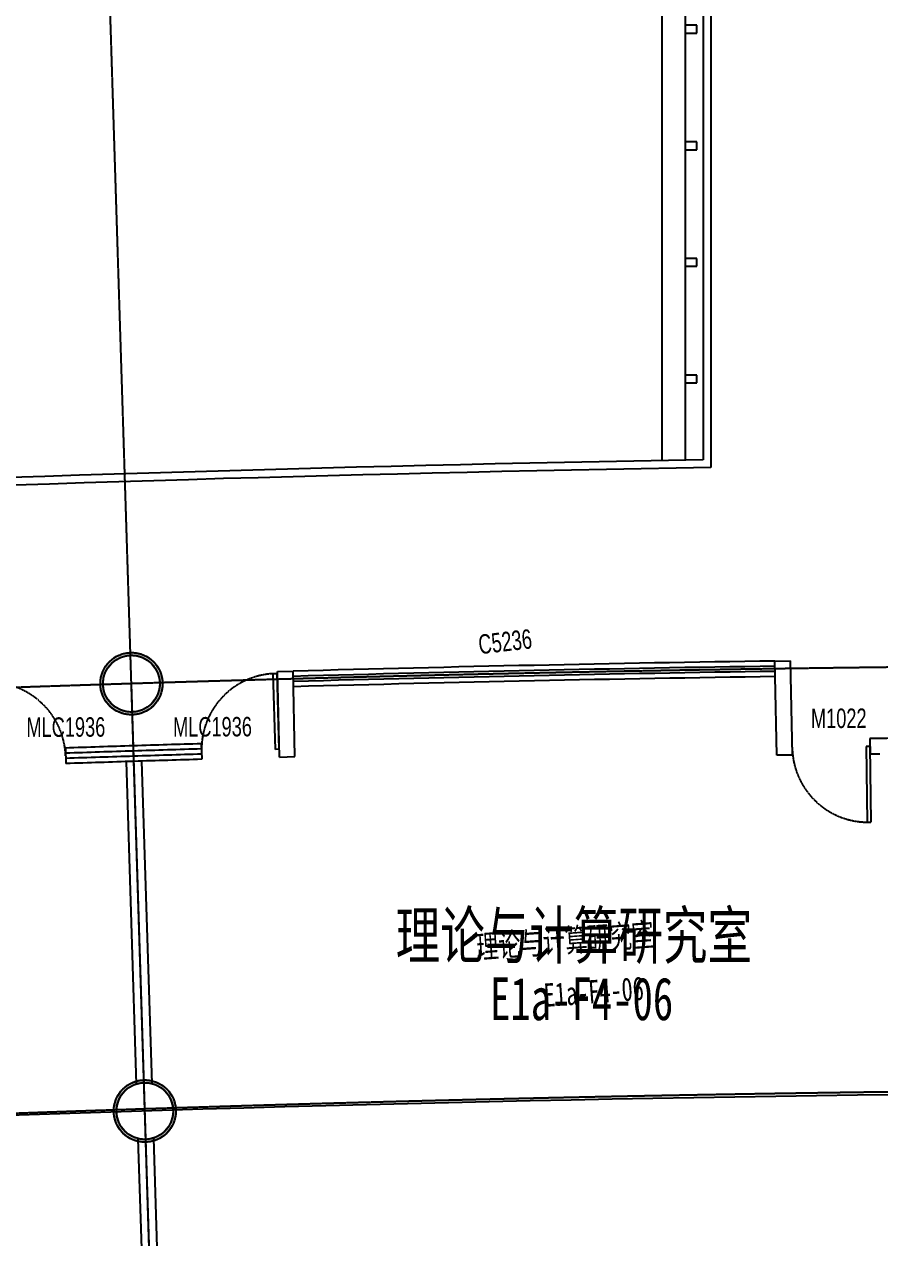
# Model space of a CAD drawing. Header units: millimetres. Extents: x 11669738 to 11859441, y -6222081 to -6069093.
# Drawn here: x 11761738 to 11772743, y -6206520 to -6190913 of the extents above; entities that cross this region are included whole.
import ezdxf
from ezdxf.enums import TextEntityAlignment as Align

# ---------------------------------------------------------------- set-up
doc = ezdxf.new("R2010")
doc.units = ezdxf.units.MM
for name, pattern in [('DASH', [0.35, 0.25, -0.1]), ('E-COLS-F4$0$HIDDEN', [0.375, 0.25, -0.125]), ('E-RG-1F$0$$0$DOTE', [2.42, 2, -0.2, 0.02, -0.2]), ('XRE2$0$HIDDEN', [0.375, 0.25, -0.125])]:
    doc.linetypes.add(name, pattern=pattern)
for name, color, linetype in [('A—墙体', 7, 'Continuous'), ('A—楼梯、电梯、栏杆', 50, 'Continuous'), ('A—轴线、尺寸', 1, 'Continuous'), ('A—门窗', 135, 'Continuous'), ('E-COLS-F4$0$0S-COLS-HATCH', 8, 'Continuous'), ('E-COLS-F4$0$0S-COLS-I', 90, 'E-COLS-F4$0$HIDDEN'), ('E1-RI-4F$0$A-SYMB-DOOR', 4, 'Continuous'), ('E1-RI-4F$0$A-SYMB-DOOR1', 4, 'Continuous'), ('I—平面—文字', 40, 'Continuous'), ('I—平面—文字（放大1：100）', 40, 'XRE2$0$HIDDEN'), ('I—平面—装饰面层线', 192, 'Continuous'), ('I—平面—门', 22, 'Continuous'), ('轴线100', 1, 'Continuous')]:
    doc.layers.add(name, color=color, linetype=linetype)
doc.styles.add('E1-RI-4F$0$ECADI-TXT', font='SIMYOU.TTF')
doc.styles.add('XD2008', font='simhei.ttf', dxfattribs={"width": 0.85})

# ---------------------------------------------------------------- blocks, each defined once
blk = doc.blocks.new('E1-RI-4F$0$ECADI-TAG-DOOR')
blk = doc.blocks.new('E-COLS-F4')
at = {"layer": 'E-COLS-F4$0$0S-COLS-HATCH'}
h = blk.add_hatch(color=18, dxfattribs=at)
edge = h.paths.add_edge_path()
edge.add_arc((11763117, -6199394), 400, 0, 360)
edge = h.paths.add_edge_path(flags=16)
edge.add_arc((11763117, -6199394), 365, 0, 360)
h = blk.add_hatch(color=18, dxfattribs=at)
edge = h.paths.add_edge_path()
edge.add_arc((11763289, -6204891), 400, 0, 360)
edge = h.paths.add_edge_path(flags=16)
edge.add_arc((11763289, -6204891), 365, 0, 360)
at = {"layer": 'A—墙体'}
for centre, radius in [((11763117, -6199394), 400), ((11763117, -6199394), 365), ((11763289, -6204891), 400), ((11763289, -6204891), 365)]:
    blk.add_circle(centre, radius, dxfattribs=at)
at = {"layer": 'E-COLS-F4$0$0S-COLS-I'}
for centre, radius in [((11763117, -6199394), 400), ((11763117, -6199394), 365), ((11763289, -6204891), 400), ((11763289, -6204891), 365)]:
    blk.add_circle(centre, radius, dxfattribs=at)

msp = doc.modelspace()

# ---------------------------------------------------------------- linework, layer by layer
at = {"layer": 'A—墙体'}
for p, q in [((11771395.4, -6199102.7), (11771595.4, -6199099.8)), ((11771399.6, -6199302.8), (11771395.4, -6199102.7)), ((11771620.8, -6200312.6), (11771595.4, -6199099.8)), ((11764996.8, -6199238.4), (11765196.8, -6199232.9)), ((11765019.9, -6200338.2), (11764996.8, -6199238.4)), ((11765219.8, -6200332.7), (11765196.8, -6199232.9)), ((11771420.8, -6200315.4), (11771399.6, -6199302.7)), ((11772615.9, -6200100), (11772618.1, -6200300)), ((11763047.7, -6200396.7), (11763178.2, -6204543.6)), ((11763247.6, -6200390.4), (11763378.1, -6204537.4)), ((11765019.9, -6200338.2), (11765219.8, -6200332.7)), ((11763200.3, -6205245.4), (11763249, -6206792.8)), ((11763400.2, -6205239.1), (11763448.9, -6206786.5))]:
    msp.add_line(p, q, dxfattribs=at)
for radius, start, end in [(490853.3, 90.461655, 90.665281), (490653.3, 90.781761, 90.805116), (490653.3, 90.6507, 90.665296)]:
    msp.add_arc((11778315.2, -6690920.2), radius, start, end, dxfattribs=at)
at = {"layer": 'A—楼梯、电梯、栏杆', "color": 2}
for points in [[(11770470.7, -6180725.9), (11770470.7, -6196516.9)], [(11770570.7, -6180725.9), (11770570.7, -6196615.3)]]:
    msp.add_lwpolyline(points, dxfattribs=at)
for radius, start, end in [(497700, 90.946113, 94.230396), (497600, 90.934787, 94.236158)]:
    msp.add_arc((11778688.7, -6694149), radius, start, end, dxfattribs=at)
at = {"layer": 'A—轴线、尺寸', "linetype": 'ByBlock'}
msp.add_line((11763541.3, -6212887.3, 0), (11763116.6, -6199393.9, 0), dxfattribs=at)
msp.add_arc((11778689.2, -6694148.9, 0), 489500, 89.989764, 97.876538, dxfattribs=at)
at = {"layer": 'A—门窗'}
for p, q in [((11762266.7, -6200221.9), (11762273.4, -6200421.8)), ((11764015.9, -6200166.9), (11764021.9, -6200366.8))]:
    msp.add_line(p, q, dxfattribs=at)
for radius, start, end in [(495100, 90.844054, 91.561558), (495033.3, 90.844006, 91.561606), (494966.7, 90.843957, 91.561655), (494900, 90.843909, 91.561703), (494200, 91.802805, 91.904253), (494133.3, 91.802805, 91.904253), (494200, 91.701359, 91.802805), (494133.3, 91.701359, 91.802805), (494066.7, 91.802805, 91.904253), (494000, 91.802805, 91.904253), (494066.7, 91.701359, 91.802805), (494000, 91.701359, 91.802805)]:
    msp.add_arc((11778688.7, -6694149), radius, start, end, dxfattribs=at)
at = {"layer": 'I—平面—装饰面层线'}
for p, q in [((11769940.7, -6181179.4), (11769940.7, -6196525.9)), ((11770240.7, -6181179.4), (11770240.7, -6196520.8))]:
    msp.add_line(p, q, dxfattribs=at)
at = {"layer": 'I—平面—装饰面层线', "extrusion": (0, 0, -1)}
for p, q in [((11770390.7, -6190925.6), (11770240.7, -6190925.6)), ((11770240.7, -6191025.6), (11770390.7, -6191025.6)), ((11770390.7, -6191025.6), (11770390.7, -6190925.6)), ((11770390.7, -6192425.6), (11770240.7, -6192425.6)), ((11770390.7, -6192525.6), (11770390.7, -6192425.6)), ((11770240.7, -6192525.6), (11770390.7, -6192525.6)), ((11770390.7, -6193925.6), (11770240.7, -6193925.6)), ((11770240.7, -6194025.6), (11770390.7, -6194025.6)), ((11770390.7, -6194025.6), (11770390.7, -6193925.6)), ((11770390.7, -6195425.6), (11770240.7, -6195425.6)), ((11770390.7, -6195525.6), (11770390.7, -6195425.6)), ((11770240.7, -6195525.6), (11770390.7, -6195525.6))]:
    msp.add_line(p, q, dxfattribs=at)
at = {"layer": 'I—平面—门', "extrusion": (0, 0, -1)}
for p, q in [((11764940.5, -6199265), (11764990.5, -6199263.6)), ((11764968.5, -6200239.6), (11764940.5, -6199265)), ((11765018.5, -6200238.2), (11764990.5, -6199263.6)), ((11765018.5, -6200238.2), (11764968.5, -6200239.6))]:
    msp.add_line(p, q, dxfattribs=at)
at = {"layer": 'I—平面—门'}
for p, q in [((11772617, -6200200), (11772567, -6200200.7)), ((11772567, -6200200.7), (11772579.3, -6201175.6)), ((11772617, -6200200), (11772629.3, -6201175)), ((11772579.3, -6201175.6), (11772629.3, -6201175))]:
    msp.add_line(p, q, dxfattribs=at)
at = {"layer": 'I—平面—门', "color": 8, "linetype": 'DASH', "ltscale": 20}
for centre, start, end in [((11761295.6, -6200355.3), 1.96223, 90.49295), ((11772592, -6200200.4), 180.72353, 269.25424)]:
    msp.add_arc(centre, 975, start, end, dxfattribs=at)
msp.add_ellipse((11764993.5, -6200238.9), major_axis=(-689.4, 689.4), ratio=1, start_param=-0.731072, end_param=0.8140805, dxfattribs=at)
at = {"layer": '轴线100', "linetype": 'E-RG-1F$0$$0$DOTE'}
msp.add_line((11763541.3, -6212887.4, 0), (11762612.1, -6183366.5, 0), dxfattribs=at)
for centre, end in [((11778689.1, -6694149.1, 0), 98.026074), ((11779403.6, -6699602.5, 0), 98.020826)]:
    msp.add_arc(centre, 495000, 90.381865, end, dxfattribs=at)

# ---------------------------------------------------------------- block references
at = {"layer": 'E1-RI-4F$0$A-SYMB-DOOR1'}
ref = msp.add_blockref('E1-RI-4F$0$ECADI-TAG-DOOR', (11768592.3, -6199635.4), dxfattribs=dict(at, xscale=100.0000000022703, yscale=100.0000000022703, zscale=100.0000000022703, rotation=6.543582238572738))
ref.add_attrib('门窗主编号1', 'C5236', dxfattribs={"layer": 'E1-RI-4F$0$A-SYMB-DOOR', "height": 250, "rotation": 6.54358, "style": 'E1-RI-4F$0$ECADI-TXT', "width": 0.7}).set_placement((11768280.8, -6198937.9), align=Align.RIGHT)
ref = msp.add_blockref('E1-RI-4F$0$ECADI-TAG-DOOR', (11772806.9, -6200690.6), dxfattribs=dict(at, xscale=100.0000000022701, yscale=100.0000000022701, zscale=100.0000000022701, rotation=0.2116002331874641))
ref.add_attrib('门窗主编号1', 'M1022', dxfattribs={"layer": 'E1-RI-4F$0$A-SYMB-DOOR', "height": 250, "rotation": 0.2116, "style": 'E1-RI-4F$0$ECADI-TXT', "width": 0.7}).set_placement((11772574.2, -6199963.1), align=Align.RIGHT)
ref = msp.add_blockref('E1-RI-4F$0$ECADI-TAG-DOOR', (11763013.6, -6200803), dxfattribs=dict(at, xscale=100.0000000022701, yscale=100.0000000022701, zscale=100.0000000022701, rotation=0.2116002331874641))
ref.add_attrib('门窗主编号1', 'MLC1936', dxfattribs={"layer": 'E1-RI-4F$0$A-SYMB-DOOR', "height": 250, "rotation": 0.2116, "style": 'E1-RI-4F$0$ECADI-TXT', "width": 0.7}).set_placement((11762781, -6200075.4), align=Align.RIGHT)
ref = msp.add_blockref('E1-RI-4F$0$ECADI-TAG-DOOR', (11764900.1, -6200799), dxfattribs=dict(at, xscale=100.0000000022701, yscale=100.0000000022701, zscale=100.0000000022701, rotation=0.2116002331874641))
ref.add_attrib('门窗主编号1', 'MLC1936', dxfattribs={"layer": 'E1-RI-4F$0$A-SYMB-DOOR', "height": 250, "rotation": 0.2116, "style": 'E1-RI-4F$0$ECADI-TXT', "width": 0.7}).set_placement((11764667.5, -6200071.4), align=Align.RIGHT)
at = {"layer": 'I—平面—装饰面层线'}
msp.add_blockref('E-COLS-F4', (0, 0), dxfattribs=at)

# ---------------------------------------------------------------- texts
at = {"layer": 'I—平面—文字', "linetype": 'ByBlock', "style": 'XD2008', "width": 0.7}
for s, height, p in [('理论与计算研究室', 600, (11766517.2, -6202931.7, 0)), ('E1a-F4-06', 550, (11767729.6, -6203721.6))]:
    msp.add_text(s, height=height, rotation=360, dxfattribs=at).set_placement(p)
at = {"layer": 'I—平面—文字（放大1：100）', "linetype": 'ByBlock', "style": 'XD2008', "width": 0.7}
for s, p in [('理论与计算研究室', (11767562.5, -6202931.7, 0)), ('E1a-F4-06', (11768434.8, -6203551.7))]:
    msp.add_text(s, height=300, rotation=4.17928, dxfattribs=at).set_placement(p)

doc.saveas('drawing.dxf')
